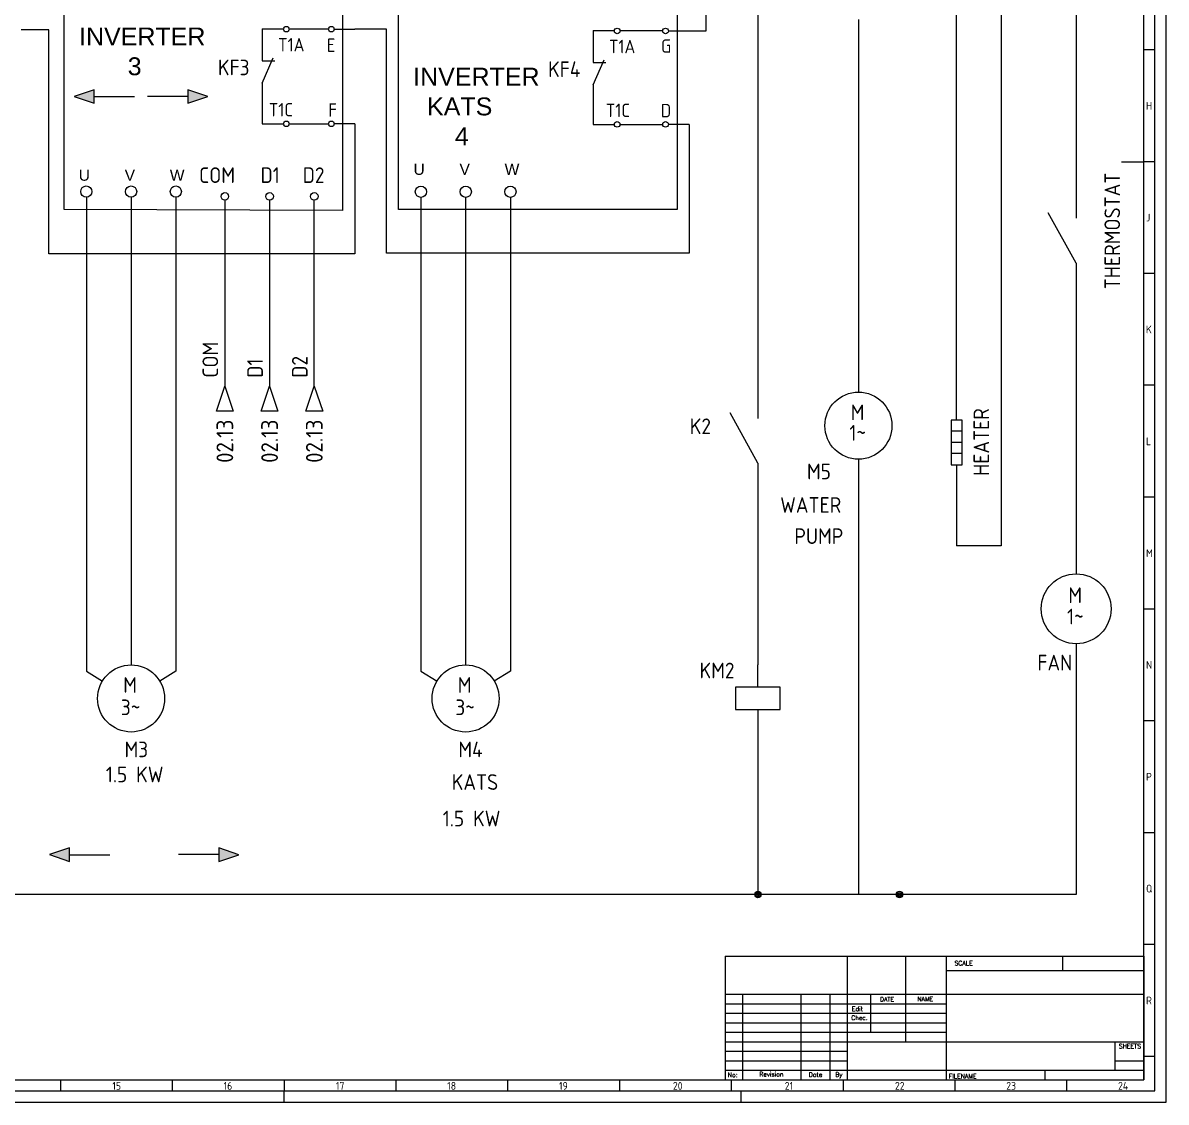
# Model space of a CAD drawing. Header units: millimetres. Extents: x 0 to 1189, y 5 to 846.
# Drawn here: x 678 to 1189, y 5 to 488 of the extents above; entities that cross this region are included whole.
import ezdxf
from ezdxf.enums import TextEntityAlignment as Align

# ---------------------------------------------------------------- set-up
doc = ezdxf.new("R2010")
doc.units = ezdxf.units.MM
doc.header["$LTSCALE"] = 12
for name, color, linetype in [('025', 1, 'Continuous'), ('035', 5, 'Continuous'), ('07', 7, 'Continuous'), ('DESC', 7, 'Continuous'), ('MISC', 7, 'Continuous'), ('RED_2.5mm^2', 1, 'Continuous'), ('SYMS', 7, 'Continuous'), ('TAGS', 7, 'Continuous'), ('WIRENO', 7, 'Continuous'), ('WIREREF_DEST', 7, 'Continuous'), ('XREF', 7, 'Continuous')]:
    doc.layers.add(name, color=color, linetype=linetype)
doc.styles.add('ISO Proportional', font='isocp.shx')
doc.styles.add('WD', font='romans.shx')
doc.styles.add('WD_IEC', font='isocp2.shx', dxfattribs={"width": 0.9, "height": 4})

# ---------------------------------------------------------------- blocks, each defined once
blk = doc.blocks.new('IEC_border_a0')
at = {"layer": '035', "color": 0}
for p, q in [((1189, 0), (1189, 841)), ((1183.98, 470.5), (1179, 470.5)), ((1183.98, 420.5), (1179, 420.5)), ((1183.98, 420.5), (1179, 420.5)), ((1183.98, 370.5), (1179, 370.5)), ((1183.98, 320.5), (1179, 320.5)), ((1184, 270.46), (1179.02, 270.46)), ((1184, 270.46), (1179.02, 270.46)), ((1184, 220.46), (1179.02, 220.46)), ((1184, 170.46), (1179.02, 170.46)), ((1184, 120.46), (1179.02, 120.46)), ((1184, 70.46), (1179.02, 70.46)), ((1184.02, 20.42), (1179.03, 20.42)), ((694.5, 10), (694.5, 5)), ((744.5, 10), (744.5, 5)), ((744.5, 10), (744.5, 5)), ((794.5, 10), (794.5, 5)), ((844.5, 10), (844.5, 5)), ((894.5, 10), (894.5, 5)), ((944.5, 10), (944.5, 5)), ((994.5, 10), (994.5, 5)), ((1044.5, 10), (1044.5, 5)), ((1094.5, 10), (1094.5, 5)), ((1144.5, 10), (1144.5, 5)), ((0, 0), (1189, 0)), ((794.5, 0), (794.5, 5)), ((999, 0), (999, 5))]:
    blk.add_line(p, q, dxfattribs=at)
blk.add_lwpolyline([(10, 10), (1179, 10), (1179, 831), (10, 831)], close=True, dxfattribs=at)
at = {"layer": '07', "color": 0}
blk.add_line((1169, 420.5), (1179, 420.5), dxfattribs=at)
blk.add_lwpolyline([(5, 5), (1184, 5), (1184, 836), (5, 836)], close=True, dxfattribs=at)
at = {"layer": '035', "color": 0, "style": 'ISO Proportional'}
for s, p in [('H', (1180, 443.75)), ('J', (1180, 393.75)), ('K', (1180, 343.75)), ('L', (1180.02, 293.72)), ('M', (1180.02, 243.72)), ('N', (1180.02, 193.72)), ('P', (1180.02, 143.72)), ('Q', (1180.02, 93.72)), ('R', (1180.03, 43.68)), ('15', (717.72, 5.5)), ('16', (767.49, 5.5)), ('17', (817.72, 5.5)), ('18', (867.49, 5.5)), ('19', (917.49, 5.5)), ('20', (968.42, 5.5)), ('21', (1018.46, 5.5)), ('22', (1067.72, 5.5)), ('23', (1117.49, 5.5)), ('24', (1167.49, 5.5))]:
    blk.add_text(s, height=3.5, dxfattribs=at).set_placement(p)
blk = doc.blocks.new('IEC_tblock_a0')
at = {"layer": '035'}
for p, q in [((-106.6, 55.25), (-106.6, 17)), ((-36.4, 55.25), (-36.4, 48.88)), ((-88.4, 48.88), (0, 48.88)), ((-179.4, 38.25), (-179.4, 0)), ((-153.4, 38.25), (-153.4, 0)), ((-140.4, 38.25), (-140.4, 0)), ((-122.2, 38.25), (-122.2, 21.25)), ((-187.2, 34), (-88.4, 34)), ((-187.2, 29.75), (-88.4, 29.75)), ((-187.2, 25.5), (-88.4, 25.5)), ((-187.2, 21.25), (-88.4, 21.25)), ((-187.2, 17), (-132.6, 17)), ((-187.2, 12.75), (-132.6, 12.75)), ((-187.2, 8.5), (-132.6, 8.5)), ((-13, 8.5), (0, 8.5)), ((-187.2, 4.25), (0, 4.25)), ((-44.2, 4.25), (-44.2, 0))]:
    blk.add_line(p, q, dxfattribs=at)
at = {"layer": '07'}
for p, q in [((-187.2, 55.25), (0, 55.25)), ((-187.2, 55.25), (-187.2, 0)), ((-132.6, 55.25), (-132.6, 0)), ((-88.4, 55.25), (-88.4, 0)), ((0, 55.25), (0, 0)), ((-187.2, 38.25), (0, 38.25)), ((-132.6, 17), (0, 17)), ((-13, 17), (-13, 4.25)), ((-187.2, 0), (0, 0))]:
    blk.add_line(p, q, dxfattribs=at)
at = {"style": 'WD'}
for tag, p in [('SCALE', (-69.88, 51.07)), ('SH', (-8.74, 10.06)), ('FILENAME', (-68.15, 0.8))]:
    blk.add_attdef(tag, p, '', height=2, dxfattribs=at)
for tag, height, p in [('EDDATE', 2, (-114.97, 30.8)), ('EDBY', 2, (-98.02, 30.86)), ('PROJDESC', 5, (-45.9, 29.2)), ('CKDATE', 2, (-114.85, 26.58)), ('CKBY', 2, (-97.88, 26.3)), ('DWGDESC', 5, (-44.85, 19.72)), ('DWGNO', 3.5, (-48.54, 9.46))]:
    blk.add_attdef(tag, text='', height=height, dxfattribs=at).set_placement(p, align=Align.CENTER)
at = {"style": 'WD', "flags": 1}
blk.add_attdef('WD_TB', (-120.95, 11.91), '', height=2, dxfattribs=at)
at = {"layer": '025', "style": 'WD'}
for s, p in [('SCALE', (-80.57, 51.13)), ('NAME', (-97.74, 35.14)), ('No:', (-183.81, 1.19)), ('Revision', (-166.53, 1.47)), ('Date', (-146.79, 1.28)), ('By', (-136.33, 1.37))]:
    blk.add_text(s, height=2, dxfattribs=at).set_placement(p, align=Align.CENTER)
for s, p in [('DATE', (-118, 35)), ('Edit', (-130.55, 30.72)), ('Chec.', (-130.82, 26.72)), ('SHEETS', (-11.17, 14.05)), ('FILENAME', (-87.18, 0.61))]:
    blk.add_text(s, height=2, dxfattribs=at).set_placement(p)
blk = doc.blocks.new('VMO13')
blk.add_circle((0, 0), 7.5)
at = {"style": 'WD_IEC'}
blk.add_attdef('TERM02', (-0.69, 7.75), '', height=2, rotation=90, dxfattribs=at)
for tag, p in [('INST', (-12.88, 12.75)), ('LOC', (-12.88, 9.25)), ('TAG1', (-12.88, 5.75)), ('DESC1', (-12.88, 1.5)), ('DESC2', (-12.88, -2)), ('DESC3', (-12.88, -5.5)), ('RATING1', (-12.88, -9)), ('RATING2', (-12.88, -12.5)), ('RATING3', (-12.88, -16)), ('RATING4', (-12.95, -19.58))]:
    blk.add_attdef(tag, text='', height=2.5, dxfattribs=at).set_placement(p, align=Align.RIGHT)
at = {"style": 'WD_IEC', "flags": 1}
for tag, p, height in [('MFG', (12.75, 9), 1.5), ('X2TERM02', (0, 7.5), 0.32), ('CAT', (12.75, 6.5), 1.5), ('X0TERM01', (-6.4, 3.9), 0.32), ('X0TERM03', (6.4, 3.9), 0.32), ('X4LINK', (-7.5, 0), 0.32), ('X1LINK', (7.5, 0), 0.32), ('X8TERM04', (0, -7.5), 0.32), ('ASSYCODE', (1, -9), 1), ('FAMILY', (1, -10.5), 1), ('CATDESC', (1, -12), 1)]:
    blk.add_attdef(tag, p, '', height=height, dxfattribs=at)
at = {"style": 'WD_IEC'}
for tag, p in [('TERM01', (-7.35, 4.34)), ('TERM03', (9.35, 4.53)), ('TERM04', (-0.59, -7.92))]:
    blk.add_attdef(tag, text='', height=2, rotation=90, dxfattribs=at).set_placement(p, align=Align.RIGHT)
for tag, p in [('M', (-0.22, 1.27)), ('3~', (-0.12, -3.73))]:
    blk.add_attdef(tag, text='', height=2.5, dxfattribs=at).set_placement(p, align=Align.CENTER)
at = {"lineweight": 15, "style": 'WD_IEC'}
blk.add_attdef('XREF', text='', height=2.5, dxfattribs=at).set_placement((-13.19, -22.86), align=Align.RIGHT)
blk = doc.blocks.new('VT0_02')
blk.add_circle((0, 0), 1.25)
at = {"style": 'WD_IEC'}
blk.add_attdef('TAG1', text='', height=2.5, dxfattribs=at).set_placement((-0.5, 1.75), align=Align.RIGHT)
at = {"style": 'WD_IEC', "flags": 1}
for tag, p in [('X4TERM01', (-1.25, 0)), ('X2TERM01', (0, 1.25)), ('X1TERM01', (1.25, 0)), ('X8TERM01', (0, -1.25))]:
    blk.add_attdef(tag, p, '', height=0.32, dxfattribs=at)
blk = doc.blocks.new('VMS1')
for p, q in [((0, 2.5), (0, 7.5)), ((0, -2.5), (0, -7.5))]:
    blk.add_line(p, q)
blk.add_lwpolyline([(-5, 2.5), (-5, -2.5), (5, -2.5), (5, 2.5)], close=True)
at = {"style": 'WD_IEC'}
for tag, p in [('INST', (-5.25, 10.5)), ('LOC', (-5.25, 7.5)), ('TAG1', (-5.25, 4.5)), ('DESC1', (-5.25, -6.85)), ('DESC2', (-5.25, -9.85)), ('DESC3', (-5.25, -12.85))]:
    blk.add_attdef(tag, text='', height=2.5, dxfattribs=at).set_placement(p, align=Align.RIGHT)
at = {"style": 'WD_IEC', "flags": 1}
for tag, p, height in [('X2TERM01', (0, 7.5), 0.32), ('X4LINK', (-5, 0), 0.32), ('X1LINK', (5, 0), 0.32), ('ASSYCODE', (1, -4), 1), ('FAMILY', (1, -5.5), 1), ('X8TERM02', (0, -7.5), 0.32), ('CATDESC', (1, -7), 1)]:
    blk.add_attdef(tag, p, '', height=height, dxfattribs=at)
at = {"style": 'WD_IEC'}
blk.add_attdef('TERM01', text='', height=2, rotation=90, dxfattribs=at).set_placement((-1, 7.5), align=Align.RIGHT)
at = {"style": 'WD_IEC', "flags": 9}
for tag, p in [('MFG', (-6, 1)), ('CAT', (-6, -1.5))]:
    blk.add_attdef(tag, text='', height=1.5, dxfattribs=at).set_placement(p, align=Align.RIGHT)
at = {"style": 'WD_IEC'}
blk.add_attdef('TERM02', (-1, -7.5), '', height=2, rotation=90, dxfattribs=at)
at = {"lineweight": 9, "style": 'WD_IEC'}
for tag, p in [('NO', (-5.5, -16.5)), ('NC', (-5.5, -19.5))]:
    blk.add_attdef(tag, text='', height=2.5, dxfattribs=at).set_placement(p, align=Align.TOP_RIGHT)
for tag, p in [('XREFNO', (-4, -16.5)), ('XREFNC', (-4, -19.5))]:
    blk.add_attdef(tag, text='', height=2.5, dxfattribs=at).set_placement(p, align=Align.TOP_LEFT)
blk = doc.blocks.new('VRE1HT')
for p, q in [((0, 5), (0, 10)), ((1.25, 2.5), (-1.25, 2.5)), ((1.25, 0), (-1.25, 0)), ((1.25, -2.5), (-1.25, -2.5)), ((0, -5), (0, -10))]:
    blk.add_line(p, q)
blk.add_lwpolyline([(-1.25, 5), (-1.25, -5), (1.25, -5), (1.25, 5)], close=True)
at = {"style": 'WD_IEC'}
for tag, p in [('INST', (-5.25, 10.25)), ('LOC', (-5.25, 6.75)), ('TAG1', (-5.25, 3.25)), ('RATING1', (-5.25, -1.25)), ('RATING2', (-5.25, -5.25)), ('XREF', (-5.25, -9.25)), ('DESC1', (-5.25, -13.1)), ('DESC2', (-5.25, -16.6)), ('DESC3', (-5.25, -20.1))]:
    blk.add_attdef(tag, text='', height=2.5, dxfattribs=at).set_placement(p, align=Align.RIGHT)
at = {"style": 'WD_IEC', "flags": 1}
for tag, p, height in [('X2TERM01', (0, 10), 0.32), ('MFG', (2.75, 9), 1.5), ('CAT', (2.75, 6.5), 1.5), ('X4LINK', (-1.875, 0), 0.32), ('X1LINK', (1.875, 0), 0.32), ('ASSYCODE', (2.25, -1.5), 1), ('FAMILY', (2.25, -3), 1), ('CATDESC', (2.25, -4.5), 1), ('X8TERM02', (0, -10), 0.32)]:
    blk.add_attdef(tag, p, '', height=height, dxfattribs=at)
at = {"style": 'WD_IEC'}
blk.add_attdef('TERM01', text='', height=2, rotation=90, dxfattribs=at).set_placement((-1, 10), align=Align.RIGHT)
blk.add_attdef('TERM02', (-1, -10), '', height=2, rotation=90, dxfattribs=at)
blk = doc.blocks.new('HT0W02')
blk.add_circle((0, 0), 1.25)
at = {"style": 'WD_IEC', "flags": 1}
for tag, p, height in [('ASSYCODE', (2.75, 10.75), 1), ('CATDESC', (2.75, 9.25), 1), ('MFG', (2.75, 7.25), 1.5), ('CAT', (2.75, 4.75), 1.5), ('X4TERM01', (-1.25, 0), 0.25), ('X4TERMDESC01', (-1.25, 0.5), 0.4), ('STRIPSEQ', (0, 0), 0.025), ('X2TERM01', (0, 1.25), 0.25), ('X2TERMDESC01', (0, 1.75), 0.4), ('X1TERM01', (1.25, 0), 0.25), ('X1TERMDESC01', (1.25, 0.5), 0.4), ('LINKTERM', (0, -0.0375), 0.025), ('X8TERM01', (0, -1.25), 0.25), ('X8TERMDESC01', (0, -0.75), 0.4)]:
    blk.add_attdef(tag, p, '', height=height, dxfattribs=at)
at = {"style": 'WD_IEC'}
for tag, p in [('INST', (-2.25, 6.5)), ('LOC', (-2.25, 3.5)), ('DESC1', (-2.25, -6.25)), ('DESC3', (-2.25, -12.25)), ('DESC2', (-2.25, -9.25))]:
    blk.add_attdef(tag, text='', height=2.5, dxfattribs=at).set_placement(p, align=Align.RIGHT)
at = {"style": 'WD_IEC', "flags": 8}
for tag, p in [('TAGSTRIP', (-2.25, 0.5)), ('WIRENO', (-2.25, -3.25))]:
    blk.add_attdef(tag, text='', height=2.5, dxfattribs=at).set_placement(p, align=Align.RIGHT)
blk = doc.blocks.new('VCR22')
for p, q in [((0, 7.5), (0, 2.5)), ((0, -2.5), (2.5, 3.12)), ((0, 2.5), (2.87, 2.5)), ((0, -2.5), (0, -7.5))]:
    blk.add_line(p, q)
at = {"style": 'WD_IEC'}
for tag, p in [('INST', (-5.25, 5.25)), ('LOC', (-5.25, 2.25)), ('TAG2', (-5.25, -0.75)), ('XREF', (-5.25, -3.75)), ('DESC1', (-5.25, -6.75)), ('DESC2', (-5.25, -9.75)), ('DESC3', (-5.25, -12.75))]:
    blk.add_attdef(tag, text='', height=2.5, dxfattribs=at).set_placement(p, align=Align.RIGHT)
at = {"style": 'WD_IEC', "flags": 1}
for tag, p, height in [('X2TERM01', (0, 7.5), 0.32), ('X4LINK', (-0.55, 0), 0.32), ('X1LINK', (1.92, 0), 0.32), ('CONTACT', (4, -3.5), 1), ('FAMILY', (4, -5), 1), ('COMMON', (5.25, -4.75), 1), ('X8TERM02', (0, -7.5), 0.32)]:
    blk.add_attdef(tag, p, '', height=height, dxfattribs=at)
at = {"style": 'WD_IEC'}
blk.add_attdef('TERM01', text='', height=2, rotation=90, dxfattribs=at).set_placement((-1, 7.5), align=Align.RIGHT)
blk.add_attdef('TERM02', (-1, -7.5), '', height=2, rotation=90, dxfattribs=at)
blk = doc.blocks.new('VMO12')
blk.add_circle((0, 0), 7.5)
at = {"style": 'WD_IEC'}
for tag, p in [('INST', (-10.5, 15.25)), ('LOC', (-10.5, 11.75)), ('TAG1', (-10.5, 8.25)), ('DESC1', (-10.5, 4)), ('DESC2', (-10.5, 0.5)), ('DESC3', (-10.5, -3)), ('RATING1', (-10.5, -6.5)), ('RATING2', (-10.5, -10)), ('RATING3', (-10.5, -13.5))]:
    blk.add_attdef(tag, text='', height=2.5, dxfattribs=at).set_placement(p, align=Align.RIGHT)
blk.add_attdef('TERM01', (-1, 7.48), '', height=2, rotation=90, dxfattribs=at)
at = {"style": 'WD_IEC', "flags": 1}
for tag, p, height in [('MFG', (2.75, 11.5), 1.5), ('CAT', (2.75, 9), 1.5), ('X2TERM01', (0, 7.5), 0.32), ('X4LINK', (-7.5, 0), 0.32), ('X1LINK', (7.5, 0), 0.32), ('X8TERM02', (0, -7.5), 0.32), ('X0TERM03', (5.3, -5.3), 0.32), ('ASSYCODE', (1, -9), 1), ('FAMILY', (1, -10.5), 1), ('CATDESC', (1, -12), 1)]:
    blk.add_attdef(tag, p, '', height=height, dxfattribs=at)
at = {"style": 'WD_IEC'}
for tag, p in [('M', (-0.2, 1.24)), ('1~', (-0.17, -3.35))]:
    blk.add_attdef(tag, text='', height=2.5, dxfattribs=at).set_placement(p, align=Align.CENTER)
at = {"linetype": 'Continuous', "style": 'WD_IEC'}
blk.add_attdef('TERM03', text='', height=2, dxfattribs=at).set_placement((7.55, -5.55), align=Align.MIDDLE_LEFT)
at = {"style": 'WD_IEC'}
blk.add_attdef('TERM02', text='', height=2, rotation=90, dxfattribs=at).set_placement((-0.9, -7.98), align=Align.RIGHT)
at = {"lineweight": 15, "style": 'WD_IEC'}
blk.add_attdef('XREF', text='', height=2.5, dxfattribs=at).set_placement((-10.5, -17), align=Align.RIGHT)
blk = doc.blocks.new('VCR21')
for p, q in [((0, 7.5), (0, 2.5)), ((0, -2.5), (-3.12, 3.12)), ((0, -2.5), (0, -7.5))]:
    blk.add_line(p, q)
at = {"style": 'WD_IEC'}
for tag, p in [('INST', (-5.25, 6.75)), ('LOC', (-5.25, 3.75)), ('TAG2', (-5.25, 0.75)), ('XREF', (-5.25, -3.75)), ('DESC1', (-5.25, -6.75)), ('DESC2', (-5.25, -9.75)), ('DESC3', (-5.25, -12.75))]:
    blk.add_attdef(tag, text='', height=2.5, dxfattribs=at).set_placement(p, align=Align.RIGHT)
at = {"style": 'WD_IEC', "flags": 1}
for tag, p, height in [('X2TERM01', (0, 7.5), 0.32), ('X4LINK', (-2.75, 0), 0.32), ('X1LINK', (-0.5, 0), 0.32), ('CONTACT', (4, -3.5), 1), ('COMMON', (5.25, -4.75), 1), ('FAMILY', (4, -5), 1), ('X8TERM02', (0, -7.5), 0.32)]:
    blk.add_attdef(tag, p, '', height=height, dxfattribs=at)
at = {"style": 'WD_IEC'}
blk.add_attdef('TERM01', text='', height=2, rotation=90, dxfattribs=at).set_placement((-1, 7.5), align=Align.RIGHT)
blk.add_attdef('TERM02', (-1, -7.5), '', height=2, rotation=90, dxfattribs=at)
blk = doc.blocks.new('Q020401L')
for p, q in [((4.001, 0.497), (2.5, 0)), ((2.5, 0), (3.999, -0.503)), ((3.999, -0.503), (4.001, 0.497)), ((4, -0.003), (7, -0.003))]:
    blk.add_line(p, q)
blk.add_solid([(3.999, -0.503), (4.001, 0.497), (2.5, 0)])
blk = doc.blocks.new('Q020401R')
for p, q in [((-4, 0.003), (-7, 0.003)), ((-3.999, 0.503), (-4.001, -0.497)), ((-4.001, -0.497), (-2.5, 0)), ((-2.5, 0), (-3.999, 0.503))]:
    blk.add_line(p, q)
blk.add_solid([(-3.999, 0.503), (-4.001, -0.497), (-2.5, 0)])
blk = doc.blocks.new('HA1D4')
blk.add_lwpolyline([(0, 0), (1.25, -3.75), (-1.25, -3.75)], close=True)
at = {"style": 'WD_IEC', "flags": 8}
blk.add_attdef('WIRENO', (-1, 1.25), '', height=2.5, rotation=90, dxfattribs=at)
at = {"style": 'WD_IEC'}
blk.add_attdef('DESC1', text='', height=2.5, rotation=90, dxfattribs=at).set_placement((1, 1.25), align=Align.TOP_LEFT)
at = {"style": 'WD_IEC', "flags": 1}
blk.add_attdef('X2TERM01', (0, 0), '', height=0.32, dxfattribs=at)
blk.add_attdef('SIGCODE', text='', height=1, dxfattribs=at).set_placement((-2.5, -3.2), align=Align.RIGHT)
at = {"style": 'WD_IEC'}
blk.add_attdef('XREF', text='', height=2.5, rotation=90, dxfattribs=at).set_placement((0, -5), align=Align.MIDDLE_RIGHT)
blk = doc.blocks.new('WD_WNV')
at = {"linetype": 'Continuous', "style": 'WD_IEC', "width": 0.8}
blk.add_attdef('WIRENO', text='', height=2.5, dxfattribs=at).set_placement((-1.6, 0), align=Align.MIDDLE_RIGHT)
at = {"style": 'WD_IEC', "flags": 1}
for tag, p in [('W08USER', (-1, 0.375)), ('W04USER', (-1, 0.875)), ('W05USER', (-1, 0.75)), ('W09USER', (-1, 0.25)), ('W03USER', (-1, 1)), ('W06USER', (-1, 0.625)), ('W07USER', (-1, 0.5)), ('W02USER', (-1, 1.125)), ('W01USER', (-1, 1.25)), ('W10USER', (-1, 0.125))]:
    blk.add_attdef(tag, text='', height=0.08, dxfattribs=at).set_placement(p, align=Align.CENTER)
blk = doc.blocks.new('WDDOT')
for radius in [0.72, 0.449, 0.223]:
    blk.add_circle((0, 0), radius)

msp = doc.modelspace()

# ---------------------------------------------------------------- linework, layer by layer
at = {"color": 0}
for points in [[(696.12, 514.45), (820.71, 514.05), (820.71, 403.67), (696.12, 404.07)], [(845.72, 514.45), (970.33, 514.45), (970.33, 404.07), (845.72, 404.07)]]:
    msp.add_lwpolyline(points, close=True, dxfattribs=at)
at = {"layer": 'RED_2.5mm^2', "color": 0}
for p, q in [((1006.46, 655.77), (1006.46, 330.63)), ((1115.29, 643.27), (1115.29, 253.66)), ((983.31, 483.88), (983.31, 600.89)), ((1095.29, 319.9), (1095.29, 539.4)), ((1148.75, 539.12), (1148.75, 420.13)), ((1051.39, 489.08), (1051.39, 322.4)), ((689.34, 484.34), (676.94, 484.34)), ((689.34, 384.18), (689.34, 484.34)), ((784.71, 484.81), (794.28, 484.81)), ((784.71, 484.81), (784.71, 480.56)), ((794.28, 484.67), (794.28, 484.67)), ((796.78, 484.81), (814.44, 484.81)), ((816.94, 484.67), (826.23, 484.67)), ((840.27, 484.67), (826.23, 484.67)), ((840.27, 384.48), (840.27, 484.67)), ((932.69, 484.02), (942.25, 484.02)), ((932.69, 484.02), (932.69, 479.77)), ((942.25, 483.88), (942.25, 483.88)), ((944.75, 484.02), (963.89, 484.02)), ((966.39, 483.88), (983.31, 483.88)), ((784.71, 450.56), (784.71, 442.37)), ((794.28, 449.46), (794.28, 449.46)), ((932.69, 449.77), (932.69, 442.1)), ((942.25, 448.66), (942.25, 448.66)), ((784.71, 442.37), (794.28, 442.37)), ((796.78, 442.37), (814.44, 442.37)), ((826.23, 442.37), (816.94, 442.37)), ((826.23, 442.37), (826.23, 384.18)), ((932.69, 442.1), (942.25, 442.1)), ((944.75, 442.1), (963.89, 442.1)), ((975.75, 442.1), (966.39, 442.1)), ((975.75, 442.1), (975.75, 384.48)), ((706.12, 409.57), (706.12, 197.62)), ((726.12, 409.57), (726.12, 200.43)), ((746.12, 409.57), (746.12, 197.62)), ((855.72, 409.57), (855.72, 197.62)), ((875.72, 409.57), (875.72, 200.43)), ((895.72, 409.57), (895.72, 197.62)), ((768.05, 408.25), (768.05, 325.1)), ((788.05, 408.25), (788.05, 325.1)), ((808.05, 325.1), (808.05, 408.25)), ((826.23, 384.18), (689.34, 384.18)), ((975.75, 384.48), (840.27, 384.48)), ((1148.75, 360.13), (1148.75, 241.15)), ((1051.39, 292.4), (1051.39, 97.76)), ((1095.29, 279.9), (1095.29, 253.66)), ((1006.46, 270.63), (1006.46, 200.43)), ((1115.29, 253.66), (1095.29, 253.66)), ((1148.75, 209.9), (1148.75, 97.76)), ((706.12, 197.62), (713.31, 193.23)), ((746.12, 197.62), (738.93, 193.23)), ((855.72, 197.62), (862.92, 193.23)), ((895.72, 197.62), (888.53, 193.23)), ((1006.46, 170.43), (1006.46, 97.76)), ((1148.75, 97.76), (41.83, 97.76))]:
    msp.add_line(p, q, dxfattribs=at)

# ---------------------------------------------------------------- block references
at = {"color": 0}
for name, p in [('IEC_border_a0', (0, 4.94)), ('IEC_tblock_a0', (1179, 14.94))]:
    msp.add_blockref(name, p, dxfattribs=at)
at = {"layer": 'SYMS', "color": 0}
ref = msp.add_blockref('HT0W02', (795.53, 484.67), dxfattribs=at)
ref.add_attrib('TAGSTRIP', 'T1A', dxfattribs={"layer": 'TAGS', "height": 6, "style": 'WD_IEC', "flags": 8}).set_placement((803.64, 474.72), align=Align.RIGHT)
ref = msp.add_blockref('HT0W02', (815.69, 484.67), dxfattribs=at)
ref.add_attrib('TAGSTRIP', 'E', dxfattribs={"layer": 'TAGS', "height": 6, "style": 'WD_IEC', "flags": 8}).set_placement((817.49, 474.53), align=Align.RIGHT)
ref = msp.add_blockref('HT0W02', (943.5, 483.88), dxfattribs=at)
ref.add_attrib('TAGSTRIP', 'T1A', dxfattribs={"layer": 'TAGS', "height": 6, "style": 'WD_IEC', "flags": 8}).set_placement((951.61, 473.93), align=Align.RIGHT)
ref = msp.add_blockref('HT0W02', (965.14, 483.88), dxfattribs=at)
ref.add_attrib('TAGSTRIP', 'G', dxfattribs={"layer": 'TAGS', "height": 6, "style": 'WD_IEC', "flags": 8}).set_placement((967.69, 474.12), align=Align.RIGHT)
ref = msp.add_blockref('VCR22', (784.71, 465.56), dxfattribs=dict(at, xscale=2, yscale=2, zscale=2))
ref.add_attrib('TAG2', 'KF3', dxfattribs={"layer": 'TAGS', "height": 7, "style": 'WD_IEC'}).set_placement((779.07, 464.06), align=Align.RIGHT)
ref = msp.add_blockref('VCR22', (932.69, 464.77), dxfattribs=dict(at, xscale=2, yscale=2, zscale=2))
ref.add_attrib('TAG2', 'KF4', dxfattribs={"layer": 'TAGS', "height": 7, "style": 'WD_IEC'}).set_placement((927.05, 463.27), align=Align.RIGHT)
for name, p, xscale, yscale, zscale in [('Q020401L', (685.64, 454.61), 6, 6, 6), ('Q020401R', (775.49, 454.58), 6, 6, 6), ('VT0_02', (706.06, 412.07), 2, 2, 2), ('VT0_02', (726.12, 412.07), 2, 2, 2), ('VT0_02', (746.12, 412.07), 2, 2, 2), ('VT0_02', (855.72, 411.99), 2, 2, 2), ('VT0_02', (875.78, 411.99), 2, 2, 2), ('VT0_02', (895.78, 411.99), 2, 2, 2), ('VT0_02', (768.05, 409.93), 1.343140914178041, 1.343140914178041, 1.343140914178041), ('VT0_02', (788.05, 409.93), 1.343140914178041, 1.343140914178041, 1.343140914178041), ('VT0_02', (808.05, 409.93), 1.343140914178041, 1.343140914178041, 1.343140914178041), ('Q020401L', (674.56, 115.6), 6, 6, 6), ('Q020401R', (789.3, 115.57), 6, 6, 6), ('WDDOT', (1006.46, 97.76), 2, 2, 2), ('WDDOT', (1069.75, 97.76), 2, 2, 2)]:
    msp.add_blockref(name, p, dxfattribs=dict(at, xscale=xscale, yscale=yscale, zscale=zscale))
ref = msp.add_blockref('HT0W02', (795.53, 442.37), dxfattribs=at)
ref.add_attrib('TAGSTRIP', 'T1C', dxfattribs={"layer": 'TAGS', "height": 6, "style": 'WD_IEC', "flags": 8}).set_placement((798.51, 445.66), align=Align.RIGHT)
ref = msp.add_blockref('HT0W02', (815.69, 442.37), dxfattribs=at)
ref.add_attrib('TAGSTRIP', 'F', dxfattribs={"layer": 'TAGS', "height": 6, "style": 'WD_IEC', "flags": 8}).set_placement((818.2, 445.54), align=Align.RIGHT)
ref = msp.add_blockref('HT0W02', (943.5, 442.1), dxfattribs=at)
ref.add_attrib('TAGSTRIP', 'T1C', dxfattribs={"layer": 'TAGS', "height": 6, "style": 'WD_IEC', "flags": 8}).set_placement((949.22, 445.39), align=Align.RIGHT)
ref = msp.add_blockref('HT0W02', (965.14, 442.1), dxfattribs=at)
ref.add_attrib('TAGSTRIP', 'D', dxfattribs={"layer": 'TAGS', "height": 6, "style": 'WD_IEC', "flags": 8}).set_placement((967.65, 445.28), align=Align.RIGHT)
ref = msp.add_blockref('VCR21', (1148.75, 390.13), dxfattribs=dict(at, xscale=4, yscale=4, zscale=4))
ref.add_attrib('TAG2', 'THERMOSTAT', dxfattribs={"layer": 'TAGS', "height": 7, "rotation": 90, "style": 'WD_IEC'}).set_placement((1168.42, 420.55), align=Align.RIGHT)
ref = msp.add_blockref('HA1D4', (768.05, 325.1), dxfattribs=dict(at, xscale=3, yscale=3, zscale=3))
ref.add_attrib('XREF', '02.13', dxfattribs={"layer": 'XREF', "height": 7.5, "rotation": 90, "style": 'WD_IEC'}).set_placement((768.05, 310.1), align=Align.MIDDLE_RIGHT)
ref.add_attrib('WIRENO', 'COM', (765.05, 328.85), dxfattribs={"layer": 'WIREREF_DEST', "height": 7, "rotation": 90, "style": 'WD_IEC', "flags": 8})
ref = msp.add_blockref('HA1D4', (808.05, 325.1), dxfattribs=dict(at, xscale=3, yscale=3, zscale=3))
ref.add_attrib('XREF', '02.13', dxfattribs={"layer": 'XREF', "height": 7.5, "rotation": 90, "style": 'WD_IEC'}).set_placement((808.05, 310.1), align=Align.MIDDLE_RIGHT)
ref.add_attrib('WIRENO', 'D2', (805.05, 328.85), dxfattribs={"layer": 'WIREREF_DEST', "height": 7, "rotation": 90, "style": 'WD_IEC', "flags": 8})
ref = msp.add_blockref('HA1D4', (788.05, 325.1), dxfattribs=dict(at, xscale=3, yscale=3, zscale=3))
ref.add_attrib('XREF', '02.13', dxfattribs={"layer": 'XREF', "height": 7.5, "rotation": 90, "style": 'WD_IEC'}).set_placement((788.05, 310.1), align=Align.MIDDLE_RIGHT)
ref.add_attrib('WIRENO', 'D1', (785.05, 328.85), dxfattribs={"layer": 'WIREREF_DEST', "height": 7, "rotation": 90, "style": 'WD_IEC', "flags": 8})
ref = msp.add_blockref('VCR21', (1006.46, 300.63), dxfattribs=dict(at, xscale=4, yscale=4, zscale=4))
ref.add_attrib('TAG2', 'K2', dxfattribs={"layer": 'TAGS', "height": 7, "style": 'WD_IEC'}).set_placement((985.46, 303.63), align=Align.RIGHT)
ref = msp.add_blockref('VMO12', (1051.39, 307.4), dxfattribs=dict(at, xscale=2, yscale=2, zscale=2))
ref.add_attrib('M', 'M', dxfattribs={"layer": 'MISC', "height": 7, "style": 'WD_IEC'}).set_placement((1050.99, 309.87), align=Align.CENTER)
ref.add_attrib('1~', '1~', dxfattribs={"layer": 'MISC', "height": 7, "style": 'WD_IEC'}).set_placement((1051.06, 300.69), align=Align.CENTER)
ref.add_attrib('DESC2', 'PUMP', dxfattribs={"layer": 'DESC', "height": 7, "style": 'WD_IEC'}).set_placement((1044.65, 254.5), align=Align.RIGHT)
ref.add_attrib('DESC1', 'WATER', dxfattribs={"layer": 'DESC', "height": 7, "style": 'WD_IEC'}).set_placement((1043.72, 268.44), align=Align.RIGHT)
ref.add_attrib('TAG1', 'M5', dxfattribs={"layer": 'TAGS', "height": 7, "style": 'WD_IEC'}).set_placement((1039.09, 283.42), align=Align.RIGHT)
ref = msp.add_blockref('VRE1HT', (1095.29, 299.9), dxfattribs=dict(at, xscale=2, yscale=2, zscale=2))
ref.add_attrib('TAG1', 'HEATER', dxfattribs={"layer": 'TAGS', "height": 7, "rotation": 90, "style": 'WD_IEC'}).set_placement((1109.85, 315.22), align=Align.RIGHT)
ref = msp.add_blockref('VMO12', (1148.75, 225.52), dxfattribs=dict(at, xscale=2.083345253776961, yscale=2.083345253776961, zscale=2.083345253776961))
ref.add_attrib('M', 'M', dxfattribs={"layer": 'MISC', "height": 7, "style": 'WD_IEC'}).set_placement((1148.33, 228.1), align=Align.CENTER)
ref.add_attrib('1~', '1~', dxfattribs={"layer": 'MISC', "height": 7, "style": 'WD_IEC'}).set_placement((1148.41, 218.54), align=Align.CENTER)
ref.add_attrib('TAG1', 'FAN', dxfattribs={"layer": 'TAGS', "height": 7, "style": 'WD_IEC'}).set_placement((1146.99, 197.95), align=Align.RIGHT)
ref = msp.add_blockref('VMO13', (726.12, 185.43), dxfattribs=dict(at, xscale=2, yscale=2, zscale=2))
ref.add_attrib('M', 'M', dxfattribs={"layer": 'MISC', "height": 7, "style": 'WD_IEC'}).set_placement((725.67, 187.96), align=Align.CENTER)
ref.add_attrib('3~', '3~', dxfattribs={"layer": 'MISC', "height": 7, "style": 'WD_IEC'}).set_placement((725.88, 177.96), align=Align.CENTER)
ref.add_attrib('DESC2', '1.5 KW', dxfattribs={"layer": 'DESC', "height": 7, "style": 'WD_IEC'}).set_placement((740.59, 147.94), align=Align.RIGHT)
ref.add_attrib('TAG1', 'M3', dxfattribs={"layer": 'TAGS', "height": 7, "style": 'WD_IEC'}).set_placement((733.73, 159.14), align=Align.RIGHT)
ref = msp.add_blockref('VMO13', (875.72, 185.43), dxfattribs=dict(at, xscale=2, yscale=2, zscale=2))
ref.add_attrib('M', 'M', dxfattribs={"layer": 'MISC', "height": 7, "style": 'WD_IEC'}).set_placement((875.28, 187.96), align=Align.CENTER)
ref.add_attrib('3~', '3~', dxfattribs={"layer": 'MISC', "height": 7, "style": 'WD_IEC'}).set_placement((875.48, 177.96), align=Align.CENTER)
ref.add_attrib('DESC2', '1.5 KW', dxfattribs={"layer": 'DESC', "height": 7, "style": 'WD_IEC'}).set_placement((891.27, 128.24), align=Align.RIGHT)
ref.add_attrib('DESC1', 'KATS', dxfattribs={"layer": 'DESC', "height": 7, "style": 'WD_IEC'}).set_placement((890.29, 144.55), align=Align.RIGHT)
ref.add_attrib('TAG1', 'M4', dxfattribs={"layer": 'TAGS', "height": 7, "style": 'WD_IEC'}).set_placement((883.33, 159.14), align=Align.RIGHT)
ref = msp.add_blockref('VMS1', (1006.46, 185.43), dxfattribs=dict(at, xscale=2, yscale=2, zscale=2))
ref.add_attrib('TAG1', 'KM2', dxfattribs={"layer": 'TAGS', "height": 7, "style": 'WD_IEC'}).set_placement((995.96, 194.43), align=Align.RIGHT)
at = {"layer": 'WIRENO', "color": 0}
ref = msp.add_blockref('WD_WNV', (777.39, 419.41), dxfattribs=dict(at, xscale=3, yscale=3, zscale=3))
ref.add_attrib('WIRENO', 'COM', dxfattribs={"linetype": 'Continuous', "height": 7, "style": 'WD_IEC'}).set_placement((772.59, 419.41), align=Align.MIDDLE_RIGHT)
ref = msp.add_blockref('WD_WNV', (797.39, 419.41), dxfattribs=dict(at, xscale=3, yscale=3, zscale=3))
ref.add_attrib('WIRENO', 'D1', dxfattribs={"linetype": 'Continuous', "height": 7, "style": 'WD_IEC'}).set_placement((792.59, 419.41), align=Align.MIDDLE_RIGHT)
ref = msp.add_blockref('WD_WNV', (817.39, 419.41), dxfattribs=dict(at, xscale=3, yscale=3, zscale=3))
ref.add_attrib('WIRENO', 'D2', dxfattribs={"linetype": 'Continuous', "height": 7, "style": 'WD_IEC'}).set_placement((812.59, 419.41), align=Align.MIDDLE_RIGHT)

# ---------------------------------------------------------------- texts
at = {"color": 0, "char_height": 5, "attachment_point": 1}
for s, width, gutter_width, insert in [('{\\fArial|b0|i0|c0|p34;\\H1.6x;INVERTER\\P       3}', 59.1824, 25, (702.86, 485.42)), ('{\\fArial|b0|i0|c0|p34;\\H1.6x;INVERTER\\P  KATS \\H0.625x;\\P        \\H1.6x; 4}', 59.1824, 25, (852.27, 467.47)), ('{\\f@Arial Unicode MS|b0|i0|c0|p34; \\f@Arial Unicode MS|b0|i0|c178|p34;    \\f@Arial Unicode MS|b0|i0|c0|p34;U        V        W               }', 58.9089, 25, (842.71, 424.54)), ('{\\f@Arial Unicode MS|b0|i0|c178|p34; \\f@Arial Unicode MS|b0|i0|c0|p34;U        V        W               }', 54.657, 12.5, (700.73, 421.91))]:
    msp.add_mtext_dynamic_manual_height_columns(s, width=width, gutter_width=gutter_width, heights=[0], dxfattribs=dict(at, insert=insert))

doc.saveas('drawing.dxf')
